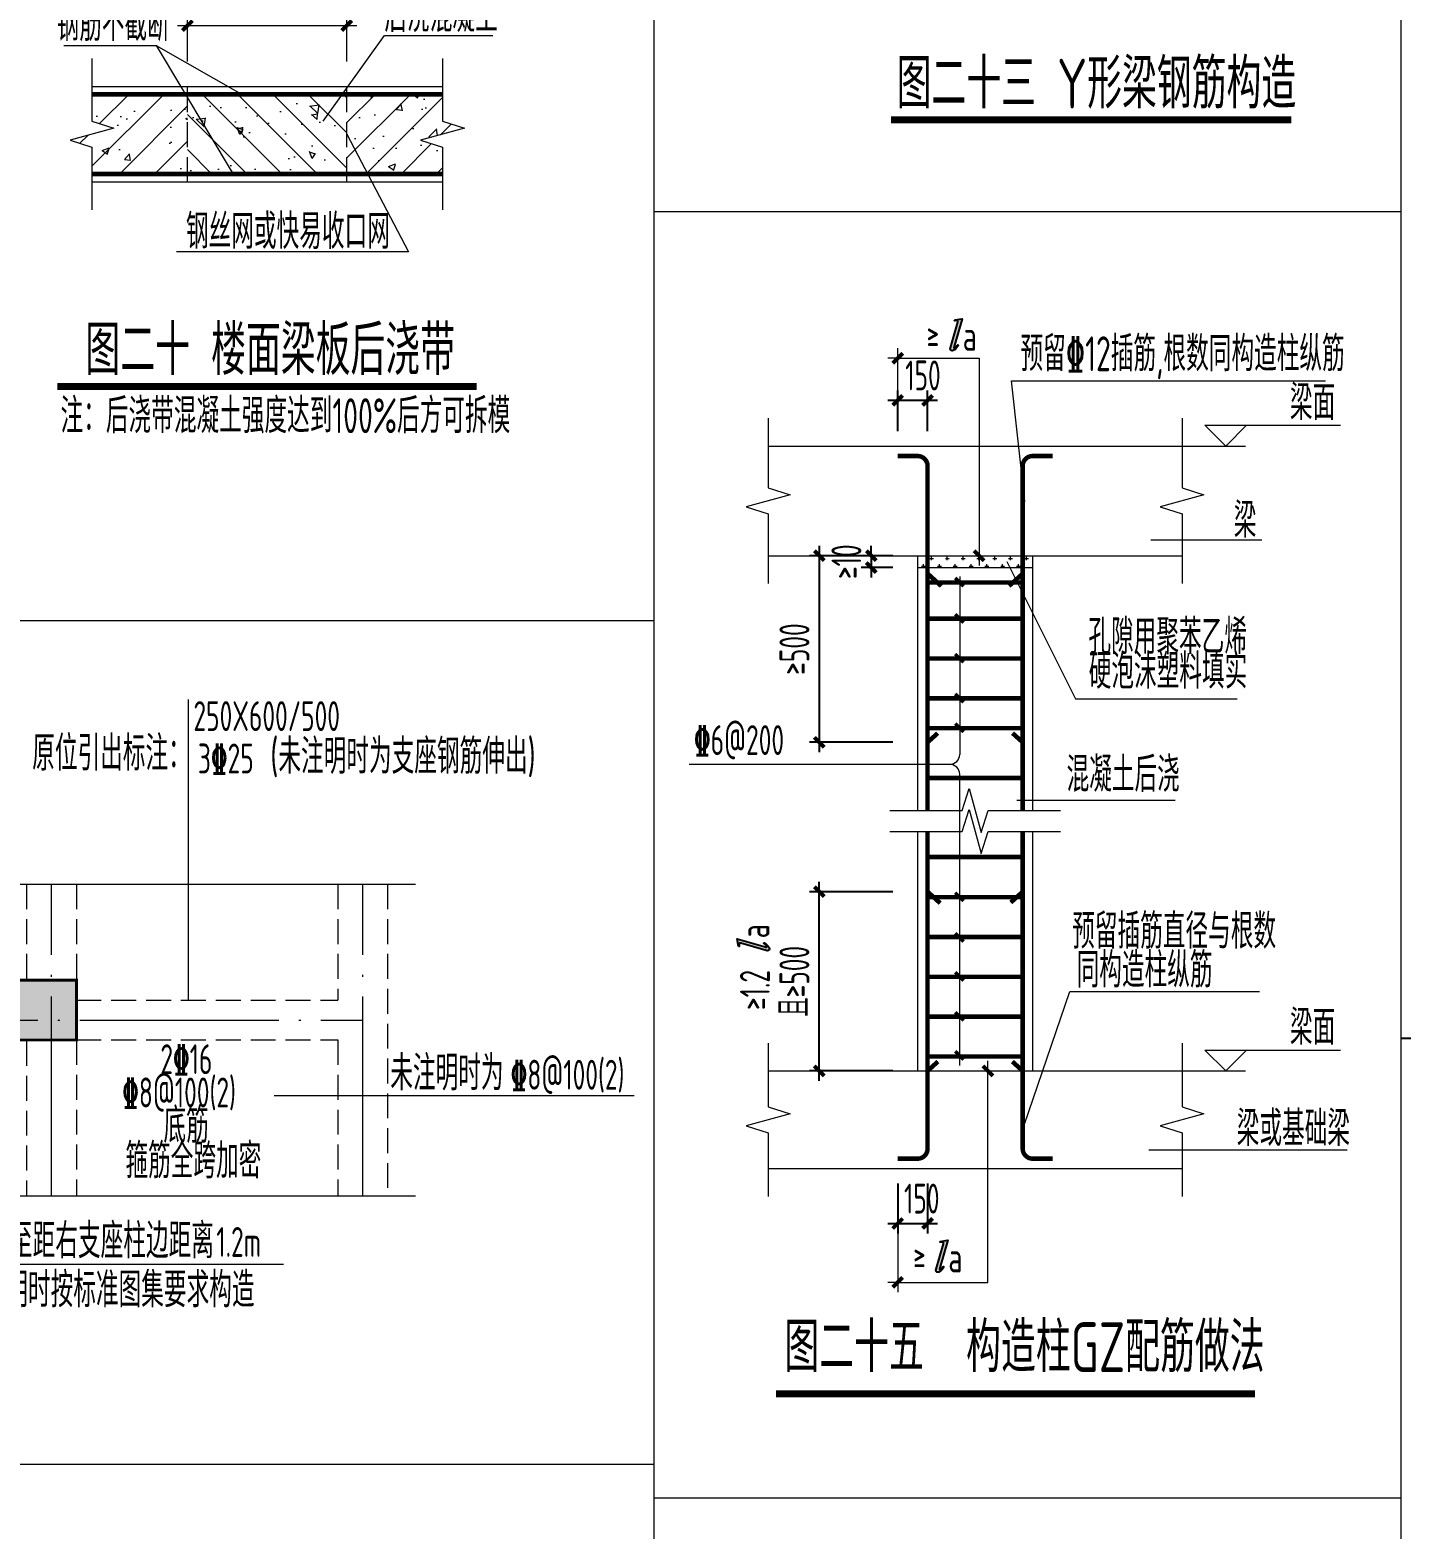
# Model space of a CAD drawing. Extents: x 5874492 to 7194610, y -939842 to -279257.
# Drawn here: x 5977148 to 5990915, y -644967 to -629907 of the extents above; entities that cross this region are included whole.
import ezdxf
from ezdxf.enums import TextEntityAlignment as Align

# ---------------------------------------------------------------- set-up
doc = ezdxf.new("R2010")
doc.units = 0
doc.header["$LTSCALE"] = 1000
doc.linetypes.add('DASH', pattern=[0.35, 0.25, -0.1])
doc.linetypes.add('DOTE', pattern=[2.42, 2, -0.2, 0.02, -0.2])
doc.layers.add('$AUDIT_BAD_LAYER3', color=7, linetype='Continuous')
for name, color, linetype, lineweight in [('S-基础-DIM', 3, 'Continuous', 20), ('S-基础-HATCH', 251, 'Continuous', 20), ('S-墙柱-COLU', 50, 'Continuous', 20), ('S-墙柱-REIN', 1, 'Continuous', 20), ('S-大样-HATCH', 251, 'Continuous', 20), ('S-大样-实线', 2, 'Continuous', 20), ('S-大样-标高', 3, 'Continuous', 20), ('S-板-BEAM', 4, 'DASH', 20), ('S-轴网-轴线', 1, 'DOTE', 9), ('S-通用-TAB', 7, 'Continuous', 20), ('S-通用-TEXT', 7, 'Continuous', 20), ('S-通用-THIN', 7, 'Continuous', 20)]:
    doc.layers.add(name, color=color, linetype=linetype, lineweight=lineweight)
doc.styles.add('TSSD_Dimension', font='tssdeng.shx', dxfattribs={"width": 0.7, "bigfont": 'tssdchn.shx'})
doc.styles.add('TSSD_Rein', font='tssdeng.shx', dxfattribs={"width": 0.7, "bigfont": 'hztxt.shx'})
doc.styles.add('TSSD_Rein_300(数字)', font='Tssdeng.shx', dxfattribs={"width": 0.65, "height": 300, "bigfont": 'hztxt.shx'})
doc.styles.add('TSSD_Rein_350（文字）', font='Tssdeng.shx', dxfattribs={"width": 0.65, "height": 350, "bigfont": 'hztxt.shx'})
doc.dimstyles.new('TSSD_20_100', dxfattribs={"dimtxt": 250, "dimasz": 100, "dimexe": 100, "dimexo": 250, "dimgap": 100, "dimtad": 1, "dimdec": 0, "dimlfac": 0.2, "dimzin": 0, "dimdsep": 46, "dimtxsty": 'TSSD_Dimension', "dimblk": 'ARCHTICK', "dimcen": 0, "dimdle": 100, "dimclrt": 7, "dimadec": 0, "dimazin": 0, "dimtfac": 1, "dimtdec": 0, "dimtix": 1, "dimtmove": 2, "dimatfit": 3, "dimfxl": 0, "dimtolj": 1, "dimtzin": 0, "dimarcsym": 0})
pattern_1 = [(45, (-666172.6, -163138.53), (-176.776695, 176.776695), []), (50, (-666172.6, -163138.5), (717.2602, -62.75213), [75, -825]), (355, (-666172.6, -163138.5), (-138.75133, 752.19213), [60, -660]), (100.4514, (-666112.84, -163143.76), (578.5094, 689.43954), [63.7402, -701.1421]), (46.1842, (-666172.6, -162938.5), (1067.24105, -165.519), [112.5, -1237.5]), (96.6356, (-666083.7, -162952.3), (934.6627, 974.1179), [95.6103, -1051.713]), (351.1842, (-666172.6, -162938.5), (934.662, 974.1186), [90, -990]), (21, (-666072.6, -162988.5), (596.90705, -402.6189), [75, -825]), (326, (-666072.6, -162988.5), (243.31533, 725.15005), [60, -660]), (71.4514, (-666022.86, -163022.1), (840.22263, 322.5305), [63.7402, -701.1421]), (37.5, (-666172.6, -163138.53), (12.159855, 332.89385), [0, -652, 0, -670, 0, -662.5]), (7.5, (-666172.6, -163138.53), (263.06954, 394.41171), [0, -382, 0, -637, 0, -252.5]), (327.5, (-666395.6, -163138.53), (533.82244, -22.55487), [0, -250, 0, -780, 0, -1035]), (317.5, (-666495.6, -163138.53), (583.18617, 100.10498), [0, -325, 0, -518, 0, -735])]

# ---------------------------------------------------------------- blocks, each defined once
blk = doc.blocks.new('SSDF112')
at = {"layer": 'S-基础-HATCH'}
for points in [[(196362, 295867), (195612, 295867), (195612, 295267), (196362, 295267)], [(186466, 295667), (187216, 295667), (187216, 295067), (186466, 295067)], [(190434, 295767), (191184, 295767), (191184, 295167), (190434, 295167)]]:
    blk.add_hatch(color=256, dxfattribs=at).paths.add_polyline_path(points)
at = {"layer": 'S-墙柱-COLU', "linetype": 'Continuous', "const_width": 30}
for points in [[(190434, 295167), (190434, 295767), (191184, 295767), (191184, 295167)], [(196362, 295867), (195612, 295867), (195612, 295267), (196362, 295267)]]:
    blk.add_lwpolyline(points, close=True, dxfattribs=at)
at = {"layer": 'S-墙柱-COLU', "const_width": 30}
blk.add_lwpolyline([(186466, 295667), (187216, 295667), (187216, 295067), (186466, 295067)], close=True, dxfattribs=at)
at = {"layer": 'S-墙柱-COLU', "linetype": 'Continuous'}
blk.add_ellipse((195849, 295257), major_axis=(12.5, 0), ratio=0.8, start_param=6.283185, end_param=7.853982, dxfattribs=at)
at = {"layer": 'S-板-BEAM'}
for p, q in [((186466, 296831), (186466, 293703)), ((186966, 296831), (186966, 295667)), ((190559, 296831), (190559, 295767)), ((191059, 296831), (191059, 295767)), ((195862, 296831), (195862, 295867)), ((196362, 296831), (196362, 295667)), ((198987, 296831), (198987, 295667)), ((199487, 296831), (199487, 293703)), ((186966, 295667), (190434, 295667)), ((191184, 295667), (195612, 295667)), ((196362, 295667), (198987, 295667)), ((187216, 295267), (190434, 295267)), ((191184, 295267), (195849, 295267)), ((195862, 295257), (195862, 293703)), ((196362, 295267), (196362, 293703)), ((196362, 295267), (198987, 295267)), ((198987, 295267), (198987, 293703)), ((186966, 295067), (186966, 293703)), ((190559, 295167), (190559, 293703)), ((191059, 295167), (191059, 293703))]:
    blk.add_line(p, q, dxfattribs=at)
at = {"layer": 'S-轴网-轴线', "lineweight": 13}
for p, q in [((186716, 293703), (186716, 296831)), ((190809, 293703), (190809, 296831)), ((196112, 293703), (196112, 296831)), ((199237, 293703), (199237, 296831)), ((186716, 295467), (199237, 295467))]:
    blk.add_line(p, q, dxfattribs=at)
at = {"layer": 'S-通用-TEXT'}
for p, q in [((197486, 295667), (197486, 298689)), ((192402, 296132), (193115, 296132)), ((198349, 294710), (201962, 294710)), ((194034, 294435), (194034, 294342)), ((194417, 294342), (194417, 294435)), ((194537, 294435), (194537, 294342)), ((194920, 294342), (194920, 294435)), ((194034, 294342), (194417, 294342)), ((194225, 294342), (194225, 293011)), ((194537, 294342), (194920, 294342)), ((194729, 294342), (194729, 293015)), ((194225, 293011), (190515, 293011)), ((194729, 293015), (198440, 293015))]:
    blk.add_line(p, q, dxfattribs=at)
at = {"layer": 'S-通用-TEXT', "color": 7, "linetype": 'Continuous'}
blk.add_line((191232, 296132), (191965, 296132), dxfattribs=at)
at = {"layer": 'S-通用-TEXT', "const_width": 40}
blk.add_lwpolyline([(188533, 295667), (188533, 299090)], dxfattribs=at)
at = {"layer": 'S-通用-TEXT', "color": 3, "const_width": 70}
blk.add_lwpolyline([(190619, 291589), (195202, 291589)], dxfattribs=at)
at = {"layer": 'S-通用-THIN'}
for points in [[(186186, 296831), (192846, 296831), (192916, 297051), (193036, 296611), (193106, 296831), (199767, 296831)], [(186186, 293703), (192846, 293703), (192916, 293923), (193036, 293483), (193106, 293703), (199767, 293703)]]:
    blk.add_lwpolyline(points, dxfattribs=at)
at = {"layer": 'S-基础-DIM', "color": 7, "linetype": 'Continuous', "style": 'TSSD_Rein_300(数字)', "width": 0.65}
blk.add_text('1.2m ', height=300, dxfattribs=at).set_placement((197767, 293088))
at = {"layer": 'S-通用-TEXT', "style": 'TSSD_Rein_350（文字）', "width": 0.65}
for s, p in [('梁顶面实际结构标高', (191652, 298788)), ('层号梁号(跨数、悬挑位置) 梁截面尺寸', (191617, 298377)), ('集中标注：', (187320, 297973)), ('原位引出标注：', (195918, 297973)), ('箍筋加密区/非加密区', (191624, 297938)), ('(未注明时为支座钢筋伸出)', (198309, 297941)), ('跨中面筋；底部贯通筋(原位标注优先)', (191624, 297526)), ('梁侧面纵向构造钢筋', (191624, 297146)), ('第一排', (192449, 296175)), ('第二排', (192449, 295773)), ('第二排/第一排', (193587, 294849)), ('未注明时为', (199514, 294760)), ('底筋 ', (197236, 294234)), ('箍筋全跨加密', (196854, 293878)), ('箍筋加密至距左支座柱边距离', (190507, 293076)), ('箍筋加密至距右支座柱边距离 ', (194785, 293074)), ('未注明时按标准图集要求构造', (190507, 292647)), ('未注明时按标准图集要求构造', (195193, 292582))]:
    blk.add_text(s, height=350, rotation=0, dxfattribs=at).set_placement(p)
at = {"layer": 'S-通用-TEXT', "color": 7, "linetype": 'Continuous', "style": 'TSSD_Rein_300(数字)', "width": 0.65}
for s, p in [('3.550', (188672, 298784)), ('2KL10(2A) 250X600', (188672, 298396)), ('250X600/500', (197537, 298371)), ('\x848@100/200(2)', (188672, 297961)), ('3\x8425', (197582, 297945)), ('2\x8425;2\x8425', (188672, 297602)), ('G4\x8410', (188672, 297155)), ('2\x8425', (191325, 296179)), ('2\x8425', (187237, 295787)), ('2\x8420 ', (191334, 295783)), ('3\x8425', (194918, 295749)), ('2\x8425+1\x8420', (187873, 294905)), ('2\x8416', (197205, 294924)), ('2\x8420/3\x8425', (192012, 294871)), ('\x848@100(2)', (200723, 294768)), ('\x848@100(2)', (196822, 294590)), ('\x848@100/200(2)L1.5R1.2 ', (191866, 294463)), ('1.5m ', (193469, 293102))]:
    blk.add_text(s, height=300, dxfattribs=at).set_placement(p)
at = {"layer": 'S-通用-TEXT', "color": 0, "style": 'TSSD_Rein', "width": 0.7}
blk.add_text('图二十一 平面注写方式示例', height=500, rotation=0, dxfattribs=at).set_placement((190785, 291711))
blk = doc.blocks.new('L')
blk.add_hatch(color=256).paths.add_polyline_path([(729, 1457), (517, 1424), (520, 1401), (546, 1406), (559, 1406), (573, 1406), (589, 1401), (606, 1393), (610, 1377), (608, 1358), (402, 654), (396, 630), (402, 603), (409, 589), (425, 574), (450, 570), (481, 576), (511, 593), (538, 613), (563, 638), (581, 656), (600, 683), (620, 708), (604, 732), (591, 716), (579, 697), (563, 675), (542, 652), (524, 640), (509, 640), (499, 652), (499, 671), (503, 689)])
blk.add_lwpolyline([(517, 1424), (729, 1457), (503, 689), (499, 671), (499, 652), (509, 640), (524, 640), (542, 652), (563, 675), (579, 697), (591, 716), (604, 732), (620, 708), (600, 683), (581, 656), (563, 638), (538, 613), (511, 593), (481, 576), (450, 570), (425, 574), (409, 589), (402, 603), (396, 630), (402, 654), (608, 1358), (610, 1377), (606, 1393), (589, 1401), (573, 1406), (559, 1406), (546, 1406), (520, 1401), (517, 1424)])
blk = doc.blocks.new('La')
at = {"xscale": 0.362879999956931, "yscale": 0.362879999956931, "zscale": 0.362879999956931, "rotation": 4.997341366769868e-08}
blk.add_blockref('L', (55755, 21072), dxfattribs=at)
at = {"style": 'TSSD_Rein', "width": 0.7}
blk.add_text('a', height=300, rotation=0, dxfattribs=at).set_placement((56095, 21278), align=Align.CENTER)
blk = doc.blocks.new('_ArchTick')
at = {"color": 0, "linetype": 'ByBlock', "const_width": 0.4}
blk.add_lwpolyline([(-0.5, -0.5), (0.5, 0.5)], dxfattribs=at)
blk = doc.blocks.new('*D293')
at = {"layer": 'Defpoints', "color": 0, "transparency": 16777216}
for p in [(5985074, -638564), (5986061, -638564), (5986061, -640364)]:
    blk.add_point(p, dxfattribs=at)
at = {"layer": 'S-基础-DIM', "color": 0, "lineweight": -2, "transparency": 16777216}
for p, q in [((5985074, -640464), (5985074, -638464)), ((5985811, -638564), (5984974, -638564)), ((5985811, -640364), (5984974, -640364))]:
    blk.add_line(p, q, dxfattribs=at)
at = {"layer": 'S-基础-DIM', "color": 0, "lineweight": -2, "transparency": 16777216, "xscale": 100, "yscale": 100, "zscale": 100}
for p, rotation in [((5985074, -638564), 90), ((5985074, -640364), 270)]:
    blk.add_blockref('_ArchTick', p, dxfattribs=dict(at, rotation=rotation))
at = {"layer": 'S-基础-DIM', "color": 7, "transparency": 16777216, "insert": (5984824, -639464), "char_height": 300, "attachment_point": 5, "rotation": 90, "style": 'TSSD_Rein_300(数字)'}
blk.add_mtext('\\A1;且≥500', dxfattribs=at)
blk = doc.blocks.new('*D294')
at = {"layer": 'Defpoints', "color": 0, "transparency": 16777216}
for p in [(5985861, -641246), (5986161, -641246), (5986161, -641897)]:
    blk.add_point(p, dxfattribs=at)
at = {"layer": 'S-基础-DIM', "color": 0, "lineweight": -2, "transparency": 16777216}
for p, q in [((5985861, -641496), (5985861, -641997)), ((5986161, -641496), (5986161, -641997)), ((5985761, -641897), (5986261, -641897))]:
    blk.add_line(p, q, dxfattribs=at)
at = {"layer": 'S-基础-DIM', "color": 0, "lineweight": -2, "transparency": 16777216, "xscale": 100, "yscale": 100, "zscale": 100, "rotation": 180}
blk.add_blockref('_ArchTick', (5985861, -641897), dxfattribs=at)
at = {"layer": 'S-基础-DIM', "color": 0, "lineweight": -2, "transparency": 16777216, "xscale": 100, "yscale": 100, "zscale": 100}
blk.add_blockref('_ArchTick', (5986161, -641897), dxfattribs=at)
at = {"layer": 'S-基础-DIM', "color": 7, "transparency": 16777216, "insert": (5986103, -641647), "char_height": 300, "attachment_point": 5, "style": 'TSSD_Rein_300(数字)'}
blk.add_mtext('\\A1;150', dxfattribs=at)
blk = doc.blocks.new('*D295')
at = {"layer": 'Defpoints', "color": 0, "transparency": 16777216}
for p in [(5986061, -635188), (5985074, -637063), (5986061, -637063)]:
    blk.add_point(p, dxfattribs=at)
at = {"layer": 'S-基础-DIM', "color": 0, "lineweight": -2, "transparency": 16777216}
for p, q in [((5985811, -635188), (5984974, -635188)), ((5985074, -635088), (5985074, -637163)), ((5985811, -637063), (5984974, -637063))]:
    blk.add_line(p, q, dxfattribs=at)
at = {"layer": 'S-基础-DIM', "color": 0, "lineweight": -2, "transparency": 16777216, "xscale": 100, "yscale": 100, "zscale": 100}
for p, rotation in [((5985074, -635188), 90), ((5985074, -637063), 270)]:
    blk.add_blockref('_ArchTick', p, dxfattribs=dict(at, rotation=rotation))
at = {"layer": 'S-基础-DIM', "color": 7, "transparency": 16777216, "insert": (5984824, -636126), "char_height": 300, "attachment_point": 5, "rotation": 90, "style": 'TSSD_Rein_300(数字)'}
blk.add_mtext('\\A1;≥500', dxfattribs=at)
blk = doc.blocks.new('*D296')
at = {"layer": 'Defpoints', "color": 0, "transparency": 16777216}
for p in [(5986061, -635188), (5985596, -635308), (5986061, -635308)]:
    blk.add_point(p, dxfattribs=at)
at = {"layer": 'S-基础-DIM', "color": 0, "lineweight": -2, "transparency": 16777216}
for p, q in [((5985811, -635188), (5985496, -635188)), ((5985596, -635188), (5985596, -635088)), ((5985596, -635188), (5985596, -635308)), ((5985811, -635308), (5985496, -635308)), ((5985596, -635308), (5985596, -635408))]:
    blk.add_line(p, q, dxfattribs=at)
at = {"layer": 'S-基础-DIM', "color": 0, "lineweight": -2, "transparency": 16777216, "xscale": 100, "yscale": 100, "zscale": 100}
for p, rotation in [((5985596, -635188), 270), ((5985596, -635308), 90)]:
    blk.add_blockref('_ArchTick', p, dxfattribs=dict(at, rotation=rotation))
at = {"layer": 'S-基础-DIM', "color": 7, "transparency": 16777216, "insert": (5985346, -635248), "char_height": 300, "attachment_point": 5, "rotation": 90, "style": 'TSSD_Rein_300(数字)'}
blk.add_mtext('\\A1;≥10', dxfattribs=at)
blk = doc.blocks.new('*D297')
at = {"layer": 'Defpoints', "color": 0, "transparency": 16777216}
for p in [(5986161, -633627), (5985861, -634187), (5986161, -634187)]:
    blk.add_point(p, dxfattribs=at)
at = {"layer": 'S-基础-DIM', "color": 0, "lineweight": -2, "transparency": 16777216}
for p, q in [((5985861, -633937), (5985861, -633527)), ((5986161, -633937), (5986161, -633527)), ((5985761, -633627), (5986261, -633627))]:
    blk.add_line(p, q, dxfattribs=at)
at = {"layer": 'S-基础-DIM', "color": 0, "lineweight": -2, "transparency": 16777216, "xscale": 100, "yscale": 100, "zscale": 100, "rotation": 180}
blk.add_blockref('_ArchTick', (5985861, -633627), dxfattribs=at)
at = {"layer": 'S-基础-DIM', "color": 0, "lineweight": -2, "transparency": 16777216, "xscale": 100, "yscale": 100, "zscale": 100}
blk.add_blockref('_ArchTick', (5986161, -633627), dxfattribs=at)
at = {"layer": 'S-基础-DIM', "color": 7, "transparency": 16777216, "insert": (5986115, -633377), "char_height": 300, "attachment_point": 5, "style": 'TSSD_Rein_300(数字)'}
blk.add_mtext('\\A1;150', dxfattribs=at)
blk = doc.blocks.new('*D195')
at = {"layer": '$AUDIT_BAD_LAYER3', "color": 0, "lineweight": -2, "transparency": 16777216}
for p, q in [((160406, 53486), (160406, 53947)), ((162006, 53486), (162006, 53947)), ((160306, 53847), (162106, 53847))]:
    blk.add_line(p, q, dxfattribs=at)
at = {"layer": 'Defpoints', "color": 0, "transparency": 16777216}
for p in [(162006, 53847), (160406, 53236), (162006, 53236)]:
    blk.add_point(p, dxfattribs=at)
at = {"layer": '$AUDIT_BAD_LAYER3', "color": 0, "lineweight": -2, "transparency": 16777216, "xscale": 100, "yscale": 100, "zscale": 100, "rotation": 180}
blk.add_blockref('_ArchTick', (160406, 53847), dxfattribs=at)
at = {"layer": '$AUDIT_BAD_LAYER3', "color": 0, "lineweight": -2, "transparency": 16777216, "xscale": 100, "yscale": 100, "zscale": 100}
blk.add_blockref('_ArchTick', (162006, 53847), dxfattribs=at)
at = {"layer": '$AUDIT_BAD_LAYER3', "color": 7, "transparency": 16777216, "insert": (161206, 54097), "char_height": 300, "attachment_point": 5, "style": 'TSSD_Rein_300(数字)'}
blk.add_mtext('\\A1;800~1000              ', dxfattribs=at)
blk = doc.blocks.new('图20')
at = {"layer": 'S-大样-HATCH'}
h = blk.add_hatch(dxfattribs=at)
h.set_pattern_fill('钢筋混!^U^Q', color=256, scale=100, style=0)
h.set_pattern_definition(pattern_1)
h.paths.add_polyline_path([(160406.3, 53156.4), (159446.3, 53156.4), (159446.3, 52886.4), (159666.3, 52816.4), (159226.3, 52696.4), (159446.3, 52626.4), (159446.3, 52356.4), (160406.3, 52356.4)])
h = blk.add_hatch(dxfattribs=at)
h.set_pattern_fill('钢筋混!^U^Q', color=256, scale=100, angle=90, style=0)
h.set_pattern_definition([(135, (-666172.6, -163138.53), (-176.776695, -176.776695), []), (140, (-666172.6, -163138.5), (62.75213, 717.2602), [75, -825]), (85, (-666172.6, -163138.5), (-752.19213, -138.75133), [60, -660]), (190.4514, (-666167.4, -163078.76), (-689.43954, 578.5094), [63.7402, -701.1421]), (136.1842, (-666372.6, -163138.5), (165.519, 1067.24105), [112.5, -1237.5]), (186.6356, (-666358.8, -163049.6), (-974.1179, 934.6627), [95.6103, -1051.713]), (81.1842, (-666372.6, -163138.5), (-974.1186, 934.662), [90, -990]), (111, (-666322.6, -163038.5), (402.6189, 596.90705), [75, -825]), (56, (-666322.6, -163038.5), (-725.15005, 243.31533), [60, -660]), (161.4514, (-666289.06, -162988.8), (-322.5305, 840.22263), [63.7402, -701.1421]), (127.5, (-666172.6, -163138.53), (-332.89385, 12.159855), [0, -652, 0, -670, 0, -662.5]), (97.5, (-666172.6, -163138.53), (-394.41171, 263.06954), [0, -382, 0, -637, 0, -252.5]), (57.5, (-666172.6, -163361.53), (22.55487, 533.82244), [0, -250, 0, -780, 0, -1035]), (47.5, (-666172.6, -163461.53), (-100.10498, 583.18617), [0, -325, 0, -518, 0, -735])])
h.paths.add_polyline_path([(162006.3, 52356.4), (162006.3, 53156.4), (160406.3, 53156.4), (160406.3, 52356.4)])
h = blk.add_hatch(dxfattribs=at)
h.set_pattern_fill('钢筋混!^U^Q', color=256, scale=100, style=0)
h.set_pattern_definition(pattern_1)
h.paths.add_polyline_path([(162746.3, 52696.4), (163186.3, 52816.4), (162966.3, 52886.4), (162966.3, 53156.4), (162006.3, 53156.4), (162006.3, 52356.4), (162966.3, 52356.4), (162966.3, 52626.4)])
at = {"layer": 'S-墙柱-REIN', "const_width": 45}
for points in [[(159446.3, 53156.4), (162966.3, 53156.4)], [(159446.3, 52356.4), (162966.3, 52356.4)]]:
    blk.add_lwpolyline(points, dxfattribs=at)
at = {"layer": 'S-大样-实线'}
for p, q in [((159446.3, 53236.4), (162966.3, 53236.4)), ((159446.3, 52276.4), (162966.3, 52276.4))]:
    blk.add_line(p, q, dxfattribs=at)
at = {"layer": 'S-板-BEAM'}
for p, q in [((160406.3, 52276.4), (160406.3, 53236.4)), ((162006.3, 52276.4), (162006.3, 53236.4))]:
    blk.add_line(p, q, dxfattribs=at)
at = {"layer": 'S-通用-TEXT'}
for p, q in [((159162.5, 53648.8), (160091.1, 53648.8)), ((160091.1, 53648.8), (160863, 52356.4)), ((160091.1, 53648.8), (160955.8, 53156.4)), ((161769.1, 52888.1), (162384.8, 53746.6)), ((162384.8, 53746.6), (163470.4, 53746.6)), ((162006.3, 52756.4), (162624.3, 51574.7)), ((162624.3, 51574.7), (160296.6, 51574.7))]:
    blk.add_line(p, q, dxfattribs=at)
at = {"layer": 'S-通用-TEXT', "color": 3, "const_width": 70}
blk.add_lwpolyline([(159100.1, 50221.6), (163310.9, 50221.6)], dxfattribs=at)
at = {"layer": 'S-通用-THIN'}
for points in [[(159446.3, 53516.4), (159446.3, 52886.4), (159666.3, 52816.4), (159226.3, 52696.4), (159446.3, 52626.4), (159446.3, 51996.4)], [(162966.3, 53516.4), (162966.3, 52886.4), (163186.3, 52816.4), (162746.3, 52696.4), (162966.3, 52626.4), (162966.3, 51996.4)]]:
    blk.add_lwpolyline(points, dxfattribs=at)
at = {"layer": 'S-通用-TEXT', "style": 'TSSD_Rein_350（文字）', "width": 0.65}
for s, p in [('钢筋不截断', (159090.1, 53692.6)), ('后浇混凝土', (162383.3, 53781.8)), ('钢丝网或快易收口网', (160390.6, 51604.3)), ('注：后浇带混凝土强度达到100%%%后方可拆模 ', (159131, 49753))]:
    blk.add_text(s, height=350, rotation=0, dxfattribs=at).set_placement(p)
at = {"layer": 'S-通用-TEXT', "color": 0, "style": 'TSSD_Rein', "width": 0.7}
blk.add_text('图二十 楼面梁板后浇带', height=500, rotation=0, dxfattribs=at).set_placement((159380.5, 50337.8))
at = {"layer": 'S-基础-DIM'}
dim = blk.add_linear_dim(base=(162006.3, 53847), p1=(160406.3, 53236.4), p2=(162006.3, 53236.4), angle=0, text='800~1000              ', dimstyle='TSSD_20_100', override={"dimtxt": 350, "dimtxsty": 'TSSD_Rein_300(数字)'}, dxfattribs=at)
dim.commit()
dim.dimension.update_dxf_attribs({"geometry": '*D195', "text_midpoint": (161206.3, 54097)})

msp = doc.modelspace()

# ---------------------------------------------------------------- hatches: boundary and pattern name
at = {"layer": 'S-大样-HATCH'}
h = msp.add_hatch(dxfattribs=at)
h.set_pattern_fill('CROSS', color=256, scale=50, style=0)
h.set_pattern_definition([(360, (5827033.98, -669584.29), (79.375, 79.375), [39.6875, -119.0625]), (90, (5827053.82, -669604.136), (-79.375, 79.375), [39.6875, -119.0625])])
h.paths.add_polyline_path([(5986061.2, -635188.2), (5986061.2, -635308.2), (5987216.4, -635308.2), (5987216.4, -635188.2)])

# ---------------------------------------------------------------- linework, layer by layer
msp.add_line((5990915.4, -640034.9), (6009004, -640034.9))
at = {"layer": 'S-基础-DIM'}
for p, q in [((5985861.2, -633936.8), (5985861.2, -633104)), ((5985861.2, -633204), (5985761.2, -633204)), ((5985861.2, -633204), (5986678.8, -633204)), ((5986678.8, -633204), (5986678.8, -635288.2)), ((5986411.2, -635188.2), (5986778.8, -635188.2)), ((5986767.2, -642488.5), (5986767.2, -640264.2)), ((5986411.2, -640364.2), (5986867.2, -640364.2)), ((5985861.2, -641495.8), (5985861.2, -642588.5)), ((5985861.2, -642488.5), (5985761.2, -642488.5)), ((5985861.2, -642488.5), (5986767.2, -642488.5))]:
    msp.add_line(p, q, dxfattribs=at)
at = {"layer": 'S-墙柱-REIN', "const_width": 45}
for points in [[(5985861.2, -634186.8), (5986061.2, -634186.8, -0.4142136), (5986161.2, -634286.8), (5986161.2, -637747.5)], [(5987116.4, -637747.5), (5987116.4, -634286.8, -0.4142136), (5987216.4, -634186.8), (5987416.4, -634186.8)], [(5985861.2, -641245.8), (5986061.2, -641245.8, 0.4142136), (5986161.2, -641145.8), (5986161.2, -637958.7)], [(5987116.4, -637958.7), (5987116.4, -641145.8, 0.4142136), (5987216.4, -641245.8), (5987416.4, -641245.8)]]:
    msp.add_lwpolyline(points, format="xyb", dxfattribs=at)
for points in [[(5986161.2, -635367.8), (5986299.7, -635493.8)], [(5986979.3, -635492.5), (5987116.4, -635368.6)], [(5986161.2, -635456.5), (5987116.4, -635456.5)], [(5986161.2, -635821.3), (5987116.4, -635821.3)], [(5986161.2, -636221.3), (5987116.4, -636221.3)], [(5986161.2, -636621.3), (5987116.4, -636621.3)], [(5986161.2, -636920.3), (5987116.4, -636920.3)], [(5986161.2, -637063), (5986262.6, -636971.4)], [(5987116.4, -637063), (5987014.4, -636970.9)], [(5986161.2, -637421.3), (5987116.4, -637421.3)], [(5986161.2, -638215.3), (5987116.4, -638215.3)], [(5986161.2, -638564.2), (5986288.1, -638679)], [(5986161.2, -638619.2), (5987116.4, -638619.2)], [(5986996.8, -638672.4), (5987116.4, -638564.2)], [(5986161.2, -639019.2), (5987116.4, -639019.2)], [(5986161.2, -639419.2), (5987116.4, -639419.2)], [(5986161.2, -639819.2), (5987116.4, -639819.2)], [(5986161.2, -640219.2), (5987116.4, -640219.2)], [(5986161.2, -640364.2), (5986265.2, -640270.2)], [(5987116.4, -640364.2), (5987012.5, -640270.3)]]:
    msp.add_lwpolyline(points, dxfattribs=at)
at = {"layer": 'S-大样-实线'}
for p, q in [((5984561.2, -634086.8), (5988716.4, -634086.8)), ((5984561.2, -635188.2), (5988716.4, -635188.2)), ((5986061.2, -635188.2), (5986061.2, -637747.5)), ((5987216.4, -635188.2), (5987216.4, -637747.5)), ((5986061.2, -635308.2), (5987216.4, -635308.2)), ((5986061.2, -637958.7), (5986061.2, -640364.2)), ((5987216.4, -637958.7), (5987216.4, -640364.2)), ((5984561.2, -640364.2), (5988716.4, -640364.2)), ((5984561.2, -641345.8), (5988716.4, -641345.8))]:
    msp.add_line(p, q, dxfattribs=at)
at = {"layer": 'S-大样-标高'}
for p, q in [((5988716.4, -634086.8), (5989355.1, -634086.8)), ((5988716.4, -640364.2), (5989355.1, -640364.2))]:
    msp.add_line(p, q, dxfattribs=at)
for points in [[(5989365.4, -633876.8), (5989155.4, -634086.8), (5988945.4, -633876.8), (5990308.7, -633876.8)], [(5989365.4, -640154.2), (5989155.4, -640364.2), (5988945.4, -640154.2), (5990308.7, -640154.2)]]:
    msp.add_lwpolyline(points, dxfattribs=at)
at = {"layer": 'S-通用-TAB'}
for p, q in [((5983415.4, -664689.6), (5983415.4, -611290.6)), ((5990915.4, -664690.6), (5990915.4, -611290.6)), ((5983415.4, -631729.5), (5990915.4, -631729.5)), ((5966915.4, -635837.7), (5983415.4, -635837.7)), ((5966915.4, -644315.5), (5983415.4, -644315.5)), ((5983415.4, -644653.7), (5990915.4, -644653.7))]:
    msp.add_line(p, q, dxfattribs=at)
at = {"layer": 'S-通用-TEXT'}
for p, q in [((5987002.7, -633431.6), (5990157, -633431.6)), ((5987136.8, -634642.6), (5987002.7, -633431.6)), ((5988403.4, -635028.6), (5989517.8, -635028.6)), ((5986956.8, -635247.1), (5987648.2, -636625.3)), ((5986484, -635396.9), (5986484, -637184.3)), ((5987648.2, -636625.3), (5989269.1, -636625.3)), ((5986384, -637284.3), (5983766.2, -637284.3)), ((5986484, -640311.1), (5986484, -637384.3)), ((5987056.6, -637644.2), (5988646.6, -637644.2)), ((5987131.1, -640909.9), (5987588.7, -639564.9)), ((5987588.7, -639564.9), (5989495.5, -639564.9)), ((5988384.4, -641156.3), (5990374.3, -641156.3))]:
    msp.add_line(p, q, dxfattribs=at)
at = {"layer": 'S-通用-TEXT', "color": 3, "const_width": 70}
for points in [[(5985793.2, -630809.4), (5989814.7, -630809.4)], [(5984637.5, -643608.8), (5989450.6, -643608.8)]]:
    msp.add_lwpolyline(points, dxfattribs=at)
at = {"layer": 'S-通用-TEXT', "const_width": 35}
for points in [[(5986438.6, -635411.2), (5986522.3, -635494.6)], [(5986438.6, -635776), (5986522.3, -635859.4)], [(5986438.6, -636176), (5986522.3, -636259.4)], [(5986438.6, -636576), (5986522.3, -636659.4)], [(5986438.6, -636875.1), (5986522.3, -636958.5)], [(5986438.6, -638574), (5986522.3, -638657.4)], [(5986438.6, -638980.8), (5986522.3, -639064.3)], [(5986439.2, -639374), (5986522.9, -639457.4)], [(5986439.4, -639774), (5986523.1, -639857.4)], [(5986438.6, -640167), (5986522.3, -640250.4)]]:
    msp.add_lwpolyline(points, dxfattribs=at)
at = {"layer": 'S-通用-TEXT'}
for centre, start, end in [((5986384, -637184.3), 270, 0), ((5986384, -637384.3), 0, 90)]:
    msp.add_arc(centre, 100, start, end, dxfattribs=at)
at = {"layer": 'S-通用-THIN'}
for points in [[(5984561.2, -633806.8), (5984561.2, -634507.5), (5984781.2, -634577.5), (5984341.2, -634697.5), (5984561.2, -634767.5), (5984561.2, -635468.2)], [(5988716.4, -633806.8), (5988716.4, -634507.5), (5988936.4, -634577.5), (5988496.4, -634697.5), (5988716.4, -634767.5), (5988716.4, -635468.2)], [(5985781.2, -637747.5), (5986508.8, -637747.5), (5986578.8, -637527.5), (5986698.8, -637967.5), (5986768.8, -637747.5), (5987496.4, -637747.5)], [(5985781.2, -637958.7), (5986508.8, -637958.7), (5986578.8, -637738.7), (5986698.8, -638178.7), (5986768.8, -637958.7), (5987496.4, -637958.7)], [(5984561.2, -640084.2), (5984561.2, -640725), (5984781.2, -640795), (5984341.2, -640915), (5984561.2, -640985), (5984561.2, -641625.8)], [(5988716.4, -640084.2), (5988716.4, -640725), (5988936.4, -640795), (5988496.4, -640915), (5988716.4, -640985), (5988716.4, -641625.8)]]:
    msp.add_lwpolyline(points, dxfattribs=at)

# ---------------------------------------------------------------- block references
for p in [(5930489.8, -654407.9), (5930345.4, -663665.9)]:
    msp.add_blockref('La', p)
at = {"rotation": 89.99999999999987}
msp.add_blockref('La', (6005851.2, -695056.4), dxfattribs=at)
at = {"layer": 'S-基础-DIM', "color": 7, "linetype": 'Continuous', "xscale": 100, "yscale": 100, "zscale": 100}
msp.add_blockref('_ArchTick', (5985861.2, -633204), dxfattribs=at)
at = {"layer": 'S-基础-DIM', "xscale": 100, "yscale": 100, "zscale": 100}
for p, rotation in [((5986678.8, -635188.2), 269.9999999999998), ((5986767.2, -640364.2), 89.99999999999987)]:
    msp.add_blockref('_ArchTick', p, dxfattribs=dict(at, rotation=rotation))
msp.add_blockref('_ArchTick', (5985861.2, -642488.5), dxfattribs=at)
at = {"layer": 'S-通用-TEXT'}
for name, p in [('图20', (5818323.6, -683709.9)), ('SSDF112', (5781252.1, -935320.6))]:
    msp.add_blockref(name, p, dxfattribs=at)

# ---------------------------------------------------------------- texts
at = {"layer": 'S-基础-DIM', "color": 7, "linetype": 'Continuous', "style": 'TSSD_Rein_300(数字)', "width": 0.65}
for s, p in [('≥', (5986151.9, -633129)), ('≥ ', (5986016.5, -642382.9))]:
    msp.add_text(s, height=300, dxfattribs=at).set_placement(p)
msp.add_text('≥1.2', height=300, rotation=90, dxfattribs=at).set_placement((5984577.5, -639751.6))
at = {"layer": 'S-大样-标高', "color": 7, "style": 'TSSD_Rein_350（文字）', "width": 0.65}
for p in [(5989799.9, -633824.6), (5989799.9, -640102)]:
    msp.add_text('梁面', height=350, rotation=0, dxfattribs=at).set_placement(p)
at = {"layer": 'S-通用-TEXT', "color": 0, "style": 'TSSD_Rein', "width": 0.7}
for s, p in [('图二十三 Y形梁钢筋构造', (5985850.5, -630695.2)), (' 图二十五  构造柱GZ配筋做法', (5984510.5, -643390))]:
    msp.add_text(s, height=500, rotation=0, dxfattribs=at).set_placement(p)
at = {"layer": 'S-通用-TEXT', "width": 0.65}
for s, height, style, p in [('预留\x8412插筋,根数同构造柱纵筋', 350, 'TSSD_Rein_350（文字）', (5987094.2, -633334.3)), ('梁', 350, 'TSSD_Rein_350（文字）', (5989236.3, -635007.6)), ('孔隙用聚苯乙烯', 350, 'TSSD_Rein_350（文字）', (5987776.1, -636176.3)), ('硬泡沫塑料填实', 350, 'TSSD_Rein_350（文字）', (5987779.3, -636524.3)), ('\x846@200', 300, 'TSSD_Rein_300(数字)', (5983816, -637190.7)), ('预留插筋直径与根数', 350, 'TSSD_Rein_350（文字）', (5987613.6, -639136.3)), ('同构造柱纵筋', 350, 'TSSD_Rein_350（文字）', (5987657.5, -639525.6)), ('梁或基础梁', 350, 'TSSD_Rein_350（文字）', (5989266, -641117.2))]:
    msp.add_text(s, height=height, rotation=0, dxfattribs=dict(at, style=style)).set_placement(p)
at = {"layer": 'S-通用-TEXT', "color": 6, "style": 'TSSD_Rein_350（文字）', "width": 0.65}
msp.add_text('混凝土后浇', height=350, rotation=0, dxfattribs=at).set_placement((5987556.7, -637560.5))

# ---------------------------------------------------------------- dimensions: what is measured, and where the dimension line sits
at = {"layer": 'S-基础-DIM'}
for base, p1, p2, picture, middle in [((5986161.2, -633627.4), (5985861.2, -634186.8), (5986161.2, -634186.8), '*D297', (5986114.7, -633377.4)), ((5986161.2, -641896.6), (5985861.2, -641245.8), (5986161.2, -641245.8), '*D294', (5986103.1, -641646.6))]:
    dim = msp.add_linear_dim(base=base, p1=p1, p2=p2, text='150', dimstyle='TSSD_20_100', override={"dimtxsty": 'TSSD_Rein_300(数字)'}, dxfattribs=at)
    dim.commit()
    dim.dimension.update_dxf_attribs({"geometry": picture, "text_midpoint": middle, "dimtype": 128})
for base, p1, p2, text, picture, middle in [((5985595.7, -635308.2), (5986061.2, -635188.2), (5986061.2, -635308.2), '≥10', '*D296', (5985345.7, -635248.2)), ((5985074.3, -637063), (5986061.2, -635188.2), (5986061.2, -637063), '≥500', '*D295', (5984824.3, -636125.6)), ((5985074.3, -638564.2), (5986061.2, -640364.2), (5986061.2, -638564.2), '且≥500', '*D293', (5984824.3, -639464.2))]:
    dim = msp.add_linear_dim(base=base, p1=p1, p2=p2, angle=90, text=text, dimstyle='TSSD_20_100', override={"dimtxsty": 'TSSD_Rein_300(数字)'}, dxfattribs=at)
    dim.commit()
    dim.dimension.update_dxf_attribs({"geometry": picture, "text_midpoint": middle})

doc.saveas('drawing.dxf')
